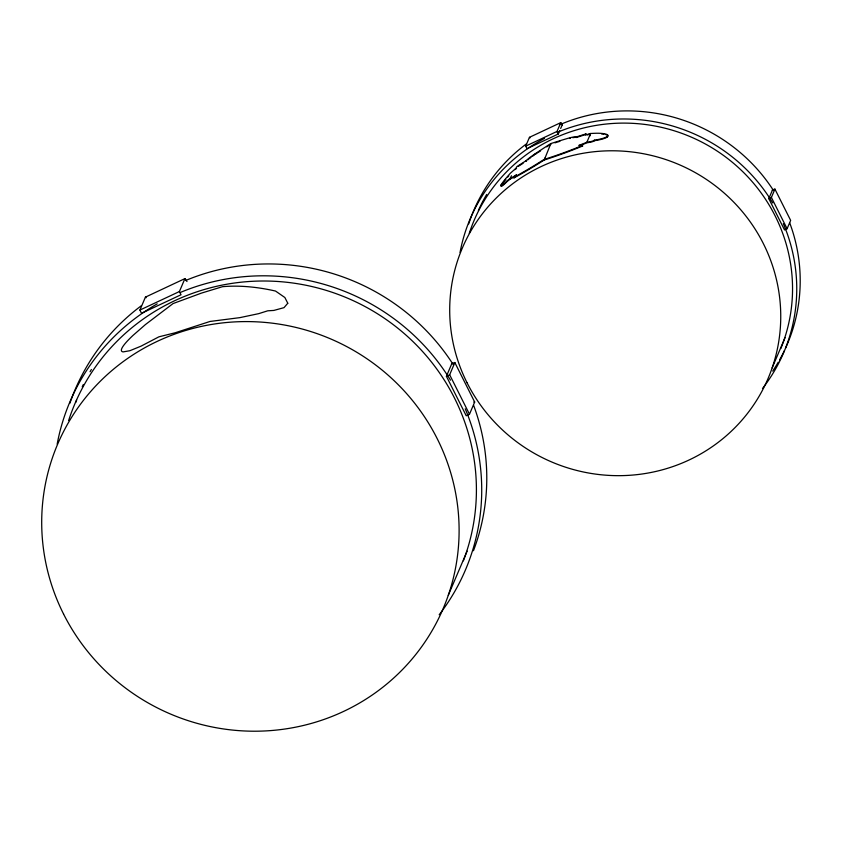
<?xml version="1.0" encoding="UTF-8"?>
<svg xmlns="http://www.w3.org/2000/svg" width="842" height="842" viewBox="0 0 842 842"><rect width="100%" height="100%" fill="white"/><g stroke="black" fill="none" stroke-linecap="round" stroke-linejoin="round"><path stroke-width="1.26" d="M184.924 278.607L179.409 291.543L181.03 294.763L141.53 313.298L139.909 310.067L145.424 297.131L184.924 278.607L186.987 281.533M501.327 185.65A25.028 1.831 -48.9 0 0 507.684 180.977A14.756 1.074 -48.9 0 0 509.663 179.451L511.462 175.768M501.579 185.114L501.158 184.745A12.619 0.926 -48.9 0 1 510.441 173.147L516.209 168.053L516.809 166.653L525.776 160.906A14.04 1.779 -34.1 0 1 535.059 153.844A143.793 18.261 -34.1 0 1 550.71 143.614L551.026 144.077A143.793 18.261 -34.1 0 0 549.289 145.192M559.73 130.668L558.309 133.994L526.976 148.697L525.692 146.14L529.46 137.32L560.793 122.616L562.403 125.016M451.533 363.66L454.806 362.492L474.678 402.044L469.478 414.232L466.226 415.759L446.407 376.3L451.628 364.06M446.407 376.3L449.66 374.774L454.859 362.597M513.978 177.883A6.241 0.789 -34.1 0 0 516.578 175.42L516.262 174.957A6.241 0.789 -34.1 0 1 513.662 177.42L513.978 177.883A80.979 10.283 -34.1 0 0 539.575 162.938L544.248 159.98L550.847 143.561A143.793 24.776 -19.2 0 1 568.445 138.183A11.283 1.947 -19.2 0 1 576.244 136.962L585.958 133.878L586.148 134.394M513.662 177.42A80.979 10.283 -34.1 0 0 539.259 162.474L543.932 159.517L544.248 159.98L545.216 157.707M525.692 146.14L557.025 131.436L560.793 122.616M560.677 128.458L562.098 125.132M585.958 133.878L585.432 135.109L590.463 133.51L589.705 136.225M586.863 142.256L590.6 133.489L594.115 133.32A15.156 3.115 -4 0 1 607.524 134.867L607.566 135.415A15.693 3.231 -4 0 1 606.714 137.393A21.839 4.494 -4 0 1 594.399 140.709A8.388 1.726 -4 0 1 590.421 142.193A34.038 7.01 -4 0 1 587.705 142.677L586.779 142.856A34.038 5.862 -19.2 0 1 579.349 145.792L579.17 145.266A34.038 5.862 -19.2 0 0 586.6 142.34L587.674 142.13A34.038 7.01 -4 0 0 590.379 141.645A8.388 1.726 -4 0 0 594.357 140.161A21.839 4.494 -4 0 0 606.682 136.846A15.693 3.231 -4 0 0 607.524 134.867M448.27 595.326L467.121 551.152M772.261 190.029L774.882 189.05L790.649 220.394L787.102 228.708L784.523 229.919L768.809 198.638L772.367 190.281M768.809 198.638L771.388 197.428L774.935 189.113M772.167 367.859L785.039 337.674M518.114 166.474L523.092 163.285M514.725 169.663L516.525 168.516L516.209 168.053M139.909 310.067L179.409 291.543M501.158 184.745A25.028 1.831 -48.9 0 0 507.263 180.609A14.756 1.074 -48.9 0 0 509.242 179.083L510.357 178.936A14.756 1.873 -34.1 0 0 516.578 175.42M145.424 297.131L146.14 297.731M572.792 137.688A11.283 1.947 -19.2 0 1 576.433 137.488L584.927 134.783M587.632 134.994L590.6 133.489M544.058 159.454L545.048 159.149A80.979 13.956 -19.2 0 0 582.453 145.456L582.632 145.971A80.979 13.956 -19.2 0 1 545.227 159.675L544.248 159.98M473.814 402.097L474.678 402.044M529.46 137.32L530.007 137.835M535.059 153.844L535.375 154.307A143.793 18.261 -34.1 0 1 537.112 153.149M525.776 160.906L526.082 161.369A14.04 1.779 -34.1 0 1 526.639 160.864M510.052 179.083L510.042 178.483A14.756 1.873 -34.1 0 0 516.262 174.957M771.388 197.428L787.102 228.708M557.025 131.436L558.309 133.994M449.66 374.774L469.478 414.232M606.682 136.846L606.714 137.393M594.357 140.161L594.399 140.709M590.379 141.645L590.421 142.193M75.727 402.476A209.553 203.932 23.1 0 1 76.643 400.045M82.221 386.836A209.553 203.932 23.1 0 1 83.347 384.478M90.062 371.743A209.553 203.932 23.1 0 1 91.378 369.491M465.237 408.812A214.878 209.121 23.1 0 1 439.208 614.734M57.172 444.134A214.878 209.121 23.1 0 1 157.212 303.867M180.567 292.363A214.878 209.121 23.1 0 1 450.512 380.174M69.875 403.276A214.878 209.121 23.1 0 1 141.309 305.751M185.619 280.512A214.878 209.121 23.1 0 1 453.501 364.996M473.636 405.381A214.878 209.121 23.1 0 1 473.467 550.731M68.623 420.568A209.553 203.932 23.1 0 1 335.337 293.395A209.553 203.932 23.1 0 1 463.374 560.825M478.372 210.479A166.2 161.748 23.1 0 1 486.676 194.46M784.439 350.514A170.431 165.853 23.1 0 1 779.576 359.913M778.261 362.197A170.431 165.853 23.1 0 1 772.693 371.101M468.71 223.909A170.431 165.853 23.1 0 1 526.092 144.129M559.53 124.805A170.431 165.853 23.1 0 1 773.43 190.429M789.67 222.772A170.431 165.853 23.1 0 1 785.565 348.114M783.323 223.635A170.431 165.853 23.1 0 1 762.494 388.488M460.048 252.432A170.431 165.853 23.1 0 1 544.5 138.425M557.267 132.383A170.431 165.853 23.1 0 1 772.735 202.954M469.268 233.329A166.2 161.748 23.1 0 1 682.715 133.678A166.2 161.748 23.1 0 1 780.818 348.546M601.556 133.931A15.156 3.115 -4 0 1 603.946 134.204M605.83 134.615A15.156 3.115 -4 0 1 607.145 135.12M537.985 152.57A143.793 18.261 -34.1 0 1 540.596 150.855M546.69 146.876A143.793 18.261 -34.1 0 1 548.426 145.75M527.902 159.791A14.04 1.779 -34.1 0 1 528.608 159.222M529.355 158.633A14.04 1.779 -34.1 0 1 530.955 157.412M532.67 156.159A14.04 1.779 -34.1 0 1 534.47 154.917M569.529 138.456A11.283 1.947 -19.2 0 1 570.392 138.225M554.962 142.835A143.793 24.776 -19.2 0 1 556.93 142.224M557.92 141.919A143.793 24.776 -19.2 0 1 559.877 141.319M501.853 184.63A12.619 0.926 -48.9 0 1 502.264 184.019M502.779 183.282A12.619 0.926 -48.9 0 1 505.832 179.367M507.768 177.052A12.619 0.926 -48.9 0 1 508.789 175.862M582.453 145.456A15.914 2.736 -19.2 0 1 579.17 145.266M582.632 145.971A15.914 2.736 -19.2 0 1 579.349 145.792M287.775 303.246L284.017 307.646L273.85 310.435L267.756 310.803L258.726 313.645L239.875 317.634L209.984 321.465L175.083 332.8L158.885 336.832L141.014 346.167L129.847 350.725L123.164 351.893A83.874 10.651 -34.1 0 1 132.962 335.453L145.413 324.58L173.073 303.562L201.448 293.111L222.541 286.68C240.128 285.154 258.262 287.122 275.523 291.048L284.859 297.51L287.775 303.246M63.56 614.029A209.553 203.932 23.1 0 0 424.347 642.899A209.553 203.932 23.1 0 0 263.304 322.265A209.553 203.932 23.1 0 0 63.56 614.029M467.047 382.752A166.2 161.748 23.1 0 0 753.201 405.591A166.2 161.748 23.1 0 0 625.417 151.318A166.2 161.748 23.1 0 0 467.047 382.752"/></g></svg>
